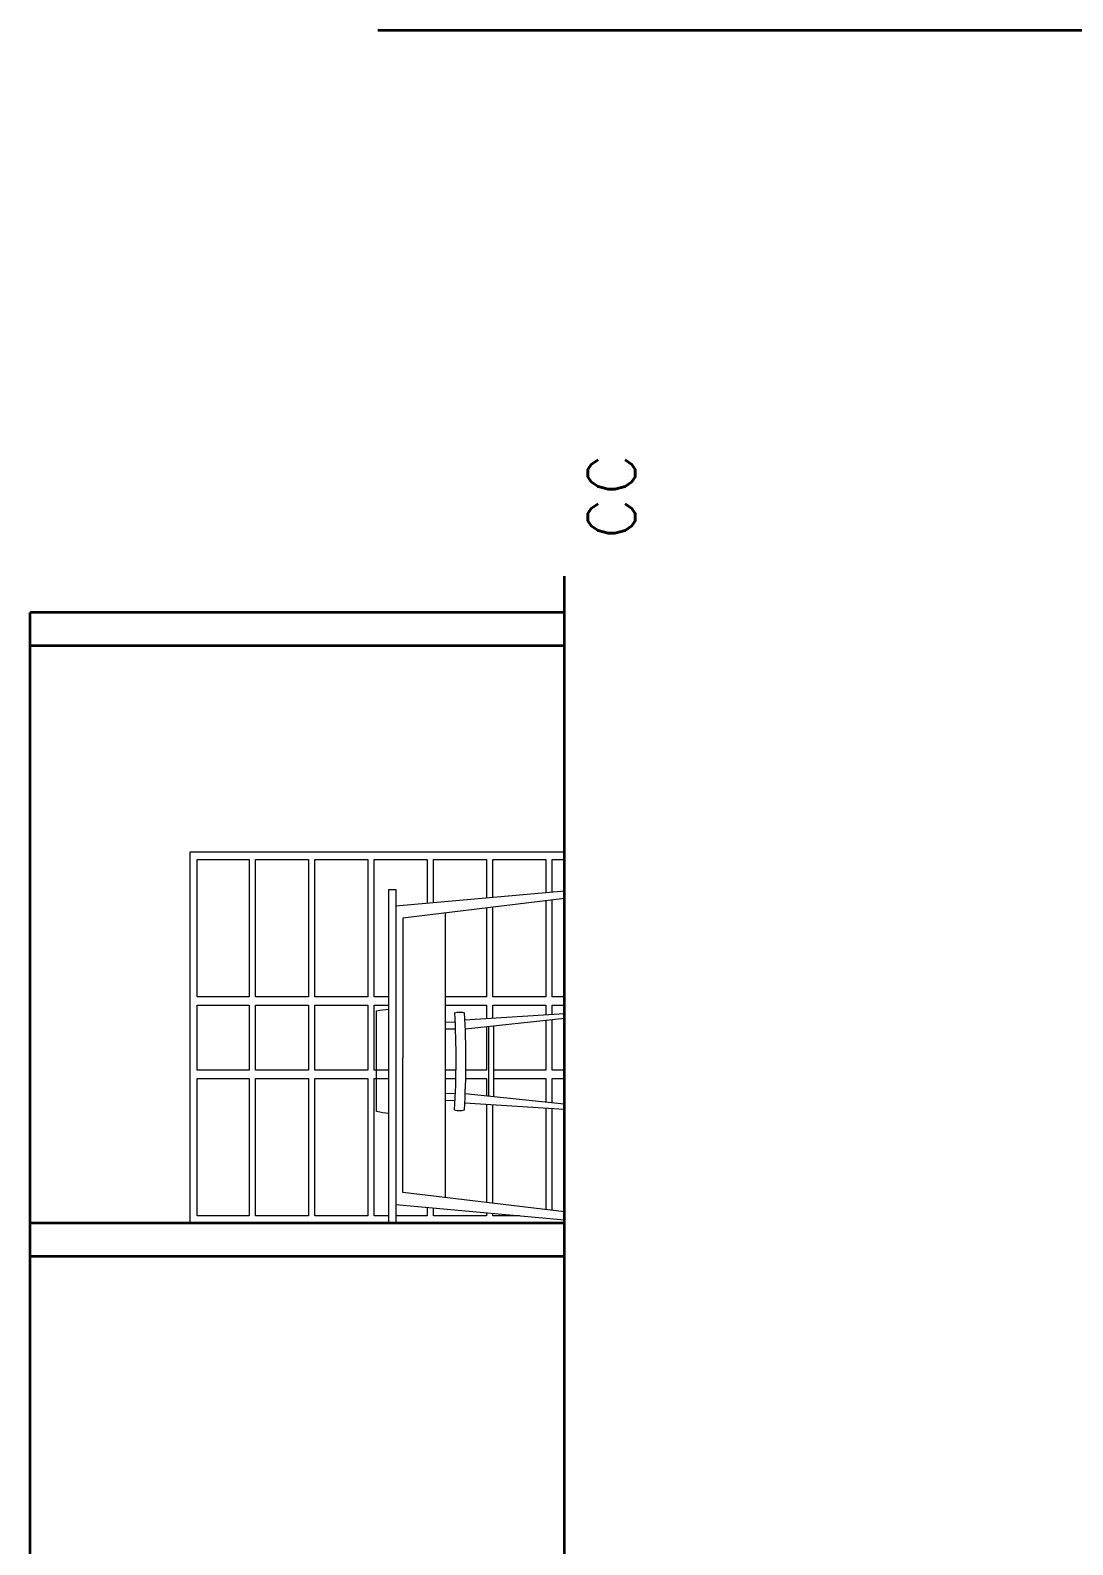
# Model space of a CAD drawing. Header units: inches. Extents: x 140.5 to 186.8, y 19 to 37.2.
# Drawn here: x 140.48 to 144.87, y 28.57 to 34.95 of the extents above; entities that cross this region are included whole.
import ezdxf

# ---------------------------------------------------------------- set-up
doc = ezdxf.new("R2010")
doc.units = ezdxf.units.IN
doc.header["$MEASUREMENT"] = 0
doc.layers.add('A-FURN', color=8, linetype='Continuous', lineweight=18)
doc.layers.add('A-WALL-FULL', color=7, linetype='Continuous', lineweight=35)
doc.styles.add('E-ROMANS', font='romans.shx', dxfattribs={"width": 0.8})

msp = doc.modelspace()

# ---------------------------------------------------------------- linework, layer by layer
at = {"layer": 'A-FURN'}
for p, q in [((141.1518, 31.4884), (141.1518, 29.9259)), ((142.7299, 31.4884), (141.1518, 31.4884)), ((141.183, 30.8795), (141.183, 31.4571)), ((141.183, 31.4571), (141.4018, 31.4571)), ((141.4018, 31.4571), (141.4018, 30.8795)), ((141.4292, 30.8795), (141.4292, 31.4571)), ((141.4292, 31.4571), (141.6518, 31.4571)), ((141.6518, 31.4571), (141.6518, 30.8795)), ((141.6792, 30.8795), (141.6792, 31.4571)), ((141.6792, 31.4571), (141.9018, 31.4571)), ((141.9018, 31.4571), (141.9018, 30.8795)), ((141.9292, 30.8795), (141.9292, 31.4571)), ((141.9292, 31.4571), (142.1518, 31.4571)), ((142.1518, 31.4571), (142.1518, 31.2735)), ((142.1792, 31.2759), (142.1792, 31.4571)), ((142.1792, 31.4571), (142.4018, 31.4571)), ((142.4018, 31.4571), (142.4018, 31.296)), ((142.4292, 31.2984), (142.4292, 31.4571)), ((142.4292, 31.4571), (142.6518, 31.4571)), ((142.6518, 31.4571), (142.6518, 31.3185)), ((142.6792, 31.3209), (142.6792, 31.4571)), ((142.6792, 31.4571), (142.7299, 31.4571)), ((142.7299, 31.4571), (142.7299, 31.4884)), ((142.4018, 31.253), (142.4018, 30.8795)), ((142.4292, 30.8795), (142.4292, 31.2563)), ((142.6518, 31.2832), (142.6518, 30.8795)), ((142.6792, 30.8795), (142.6792, 31.2865)), ((142.2285, 30.0335), (142.2285, 31.2321)), ((141.4018, 30.8795), (141.183, 30.8795)), ((141.6518, 30.8795), (141.4292, 30.8795)), ((141.9018, 30.8795), (141.6792, 30.8795)), ((141.9906, 30.8795), (141.9292, 30.8795)), ((142.4018, 30.8795), (142.2285, 30.8795)), ((142.6518, 30.8795), (142.4292, 30.8795)), ((142.7299, 30.8795), (142.6792, 30.8795)), ((142.7299, 30.8444), (142.7299, 30.8795)), ((141.183, 30.5699), (141.183, 30.8444)), ((141.183, 30.8444), (141.4018, 30.8444)), ((141.4018, 30.8444), (141.4018, 30.5699)), ((141.4292, 30.5699), (141.4292, 30.8444)), ((141.4292, 30.8444), (141.6518, 30.8444)), ((141.6518, 30.8444), (141.6518, 30.5699)), ((141.6792, 30.5699), (141.6792, 30.8444)), ((141.6792, 30.8444), (141.9018, 30.8444)), ((141.9018, 30.8444), (141.9018, 30.5699)), ((141.9292, 30.5699), (141.9292, 30.8444)), ((141.9292, 30.8444), (141.9906, 30.8444)), ((142.2285, 30.8444), (142.4018, 30.8444)), ((142.3112, 30.7816), (142.7299, 30.8084)), ((142.4018, 30.8444), (142.4018, 30.7874)), ((142.4292, 30.7892), (142.4292, 30.8444)), ((142.4292, 30.8444), (142.6518, 30.8444)), ((142.6518, 30.8444), (142.6518, 30.8034)), ((142.6792, 30.8052), (142.6792, 30.8444)), ((142.6792, 30.8444), (142.7299, 30.8444)), ((142.7299, 30.8084), (142.7299, 30.7874)), ((142.2702, 30.7709), (142.2285, 30.7721)), ((142.2714, 30.7422), (142.2285, 30.7434)), ((142.7299, 30.7874), (142.3129, 30.7433)), ((142.4018, 30.7527), (142.4018, 30.5699)), ((142.4114, 30.4605), (142.4114, 30.7537)), ((142.4333, 30.4582), (142.4333, 30.756)), ((142.6518, 30.7791), (142.6518, 30.5699)), ((142.6792, 30.5699), (142.6792, 30.782)), ((141.4018, 30.5699), (141.183, 30.5699)), ((141.6518, 30.5699), (141.4292, 30.5699)), ((141.9018, 30.5699), (141.6792, 30.5699)), ((141.9906, 30.5699), (141.9292, 30.5699)), ((142.2734, 30.5699), (142.2285, 30.5699)), ((142.4018, 30.5699), (142.315, 30.5699)), ((142.6518, 30.5699), (142.4333, 30.5699)), ((142.7299, 30.5699), (142.6792, 30.5699)), ((142.7299, 30.5347), (142.7299, 30.5699)), ((141.183, 29.9571), (141.183, 30.5347)), ((141.183, 30.5347), (141.4018, 30.5347)), ((141.4018, 30.5347), (141.4018, 29.9571)), ((141.4292, 29.9571), (141.4292, 30.5347)), ((141.4292, 30.5347), (141.6518, 30.5347)), ((141.6518, 30.5347), (141.6518, 29.9571)), ((141.6792, 29.9571), (141.6792, 30.5347)), ((141.6792, 30.5347), (141.9018, 30.5347)), ((141.9018, 30.5347), (141.9018, 29.9571)), ((141.9292, 29.9571), (141.9292, 30.5347)), ((141.9292, 30.5347), (141.9906, 30.5347)), ((142.2285, 30.5347), (142.2728, 30.5347)), ((142.3143, 30.5347), (142.4018, 30.5347)), ((142.4018, 30.5347), (142.4018, 30.4615)), ((142.4333, 30.5347), (142.6518, 30.5347)), ((142.6518, 30.5347), (142.6518, 30.435)), ((142.6792, 30.4321), (142.6792, 30.5347)), ((142.6792, 30.5347), (142.7299, 30.5347)), ((142.2285, 30.4717), (142.2707, 30.4729)), ((142.2285, 30.443), (142.2694, 30.4443)), ((142.3103, 30.4326), (142.7288, 30.4059)), ((142.7288, 30.4269), (142.3122, 30.471)), ((142.4018, 30.4268), (142.4018, 30.0126)), ((142.4292, 30.0093), (142.4292, 30.425)), ((142.7288, 30.4059), (142.7288, 30.4269)), ((142.6518, 30.4108), (142.6518, 29.9824)), ((142.6792, 29.9791), (142.6792, 30.409)), ((142.1518, 29.9921), (142.1518, 29.9571)), ((142.1792, 29.9571), (142.1792, 29.9896)), ((141.1518, 29.9259), (142.7299, 29.9259)), ((141.4018, 29.9571), (141.183, 29.9571)), ((141.6518, 29.9571), (141.4292, 29.9571)), ((141.9018, 29.9571), (141.6792, 29.9571)), ((141.9906, 29.9571), (141.9292, 29.9571)), ((142.1518, 29.9571), (142.0197, 29.9571)), ((142.4018, 29.9571), (142.1792, 29.9571)), ((142.4018, 29.9696), (142.4018, 29.9571)), ((142.4292, 29.9571), (142.4292, 29.9671)), ((142.5404, 29.9571), (142.4292, 29.9571)), ((142.7299, 29.9259), (142.7299, 29.9571))]:
    msp.add_line(p, q, dxfattribs=at)
msp.add_lwpolyline([(141.9906, 29.9263), (141.9906, 31.3314), (142.0197, 31.3314), (142.0197, 29.9263)], close=True, dxfattribs=at)
for points in [[(142.0197, 31.2616), (142.7299, 31.3255), (142.7299, 31.2926), (142.0487, 31.2104), (142.0487, 30.6221)], [(142.0197, 30.004), (142.7299, 29.9401), (142.7299, 29.973), (142.0487, 30.0552), (142.0487, 30.6222)]]:
    msp.add_lwpolyline(points, dxfattribs=at)
for points in [[(141.9391, 30.3956), (141.9391, 30.8206, -0.03104), (141.9906, 30.827, -0.03104)], [(142.2681, 30.8112, -0.16523), (142.3096, 30.8117, -0.892277)], [(141.9906, 30.3876, -0.036976), (141.9391, 30.3956)], [(142.2672, 30.4035, 0.162787), (142.3086, 30.403, 0.892277)]]:
    msp.add_lwpolyline(points, format="xyb", dxfattribs=at)
for centre, start, end in [((138.8709, 30.6155), 356.42883, 3.29737), ((138.9124, 30.6159), 356.41345, 3.29905)]:
    msp.add_arc(centre, 3.4029, start, end, dxfattribs=at)
at = {"layer": 'A-WALL-FULL'}
for p, q in [((141.9437, 34.9486), (157.7084, 34.9486)), ((142.7299, 23.7101), (142.7299, 32.6503)), ((142.7299, 32.4965), (140.4799, 32.4965)), ((140.4799, 23.8759), (140.4799, 32.4965)), ((142.7299, 32.3565), (140.4799, 32.3565)), ((142.7299, 29.9259), (140.4799, 29.9259)), ((142.7299, 29.7859), (140.4799, 29.7859))]:
    msp.add_line(p, q, dxfattribs=at)

# ---------------------------------------------------------------- texts
at = {"layer": 'A-WALL-FULL', "style": 'E-ROMANS', "width": 0.8}
msp.add_text('cc', height=0.3, rotation=90, dxfattribs=at).set_placement((143.0288, 32.801))

doc.saveas('drawing.dxf')
